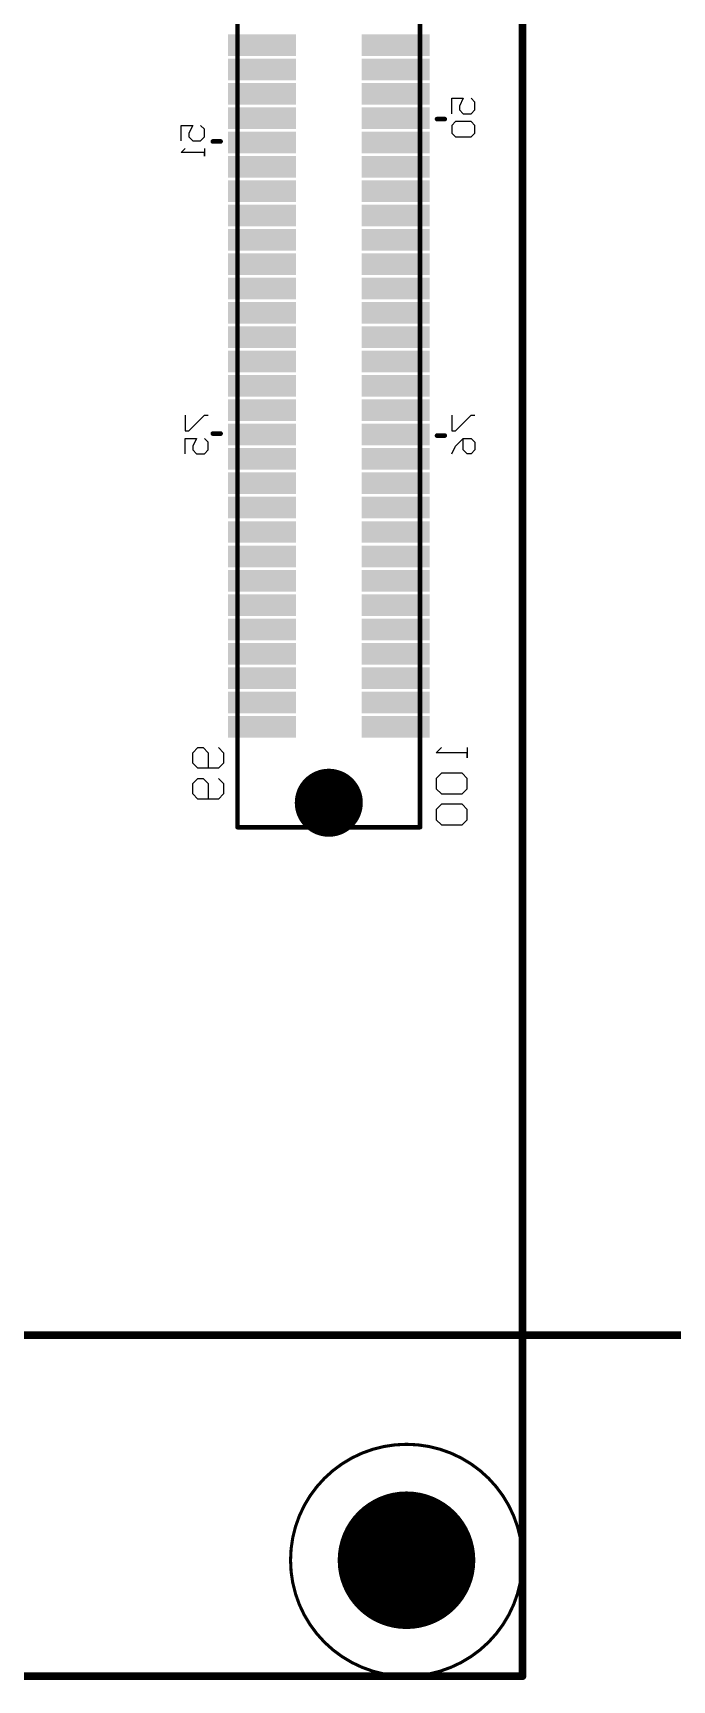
# Model space of a CAD drawing. Header units: millimetres. Extents: x 1.5 to 17.5, y 1 to 11.2.
# Drawn here: x 9.169 to 9.996, y 3.144 to 5.275 of the extents above; entities that cross this region are included whole.
import ezdxf

# ---------------------------------------------------------------- set-up
doc = ezdxf.new("R2010")
doc.units = ezdxf.units.MM
doc.header["$MEASUREMENT"] = 0
for name, color, linetype in [('BottomLayer', 5, 'Continuous'), ('BottomOverlay', 54, 'Continuous'), ('BottomPaste', 16, 'Continuous'), ('BottomSolder', 6, 'Continuous'), ('DrillDrawing', 1, 'Continuous'), ('InternalPlane1', 76, 'Continuous'), ('InternalPlane2', 16, 'Continuous'), ('Mechanical12', 56, 'Continuous'), ('Mechanical13', 56, 'Continuous'), ('Mechanical8', 56, 'Continuous'), ('MultiLayer', 9, 'Continuous'), ('PadHoleLayer', 156, 'Continuous'), ('TopLayer', 1, 'Continuous'), ('TopSolder', 216, 'Continuous')]:
    doc.layers.add(name, color=color, linetype=linetype)

# ---------------------------------------------------------------- blocks, each defined once
blk = doc.blocks.new('P___Z__SOM_B_10')
at = {"layer": 'BottomLayer'}
for points, const_width in [([(0.3, -0.15, 1), (0, -0.15, 1)], 0.004), ([(0.1075, -0.15, 1), (0.1925, -0.15, 1)], 0.085), ([(-0.001, -0.15, 1), (0.001, -0.15, 1)], 0.002), ([(0.299, -0.15, 1), (0.301, -0.15, 1)], 0.002), ([(0.239, -1.13, 1), (0.262, -1.13, 1)], 0.023)]:
    blk.add_lwpolyline(points, format="xyb", close=True, dxfattribs=dict(at, const_width=const_width))
for points in [[(0.2039, -1.2383), (0.2039, -1.2183), (0.1239, -1.2383), (0.1239, -1.2183)], [(0.3771, -1.2383), (0.3771, -1.2183), (0.2971, -1.2383), (0.2971, -1.2183)], [(0.2039, -1.2698), (0.2039, -1.2498), (0.1239, -1.2698), (0.1239, -1.2498)], [(0.3771, -1.2698), (0.3771, -1.2498), (0.2971, -1.2698), (0.2971, -1.2498)], [(0.2039, -1.3013), (0.2039, -1.2813), (0.1239, -1.3013), (0.1239, -1.2813)], [(0.3771, -1.3013), (0.3771, -1.2813), (0.2971, -1.3013), (0.2971, -1.2813)], [(0.2039, -1.3328), (0.2039, -1.3128), (0.1239, -1.3328), (0.1239, -1.3128)], [(0.3771, -1.3328), (0.3771, -1.3128), (0.2971, -1.3328), (0.2971, -1.3128)], [(0.2039, -1.3643), (0.2039, -1.3443), (0.1239, -1.3643), (0.1239, -1.3443)], [(0.3771, -1.3643), (0.3771, -1.3443), (0.2971, -1.3643), (0.2971, -1.3443)], [(0.2039, -1.3958), (0.2039, -1.3758), (0.1239, -1.3958), (0.1239, -1.3758)], [(0.3771, -1.3958), (0.3771, -1.3758), (0.2971, -1.3958), (0.2971, -1.3758)], [(0.2039, -1.4273), (0.2039, -1.4073), (0.1239, -1.4273), (0.1239, -1.4073)], [(0.3771, -1.4273), (0.3771, -1.4073), (0.2971, -1.4273), (0.2971, -1.4073)], [(0.2039, -1.4588), (0.2039, -1.4388), (0.1239, -1.4588), (0.1239, -1.4388)], [(0.3771, -1.4588), (0.3771, -1.4388), (0.2971, -1.4588), (0.2971, -1.4388)], [(0.2039, -1.4903), (0.2039, -1.4703), (0.1239, -1.4903), (0.1239, -1.4703)], [(0.3771, -1.4903), (0.3771, -1.4703), (0.2971, -1.4903), (0.2971, -1.4703)], [(0.2039, -1.5218), (0.2039, -1.5018), (0.1239, -1.5218), (0.1239, -1.5018)], [(0.3771, -1.5218), (0.3771, -1.5018), (0.2971, -1.5218), (0.2971, -1.5018)], [(0.2039, -1.5533), (0.2039, -1.5333), (0.1239, -1.5533), (0.1239, -1.5333)], [(0.3771, -1.5533), (0.3771, -1.5333), (0.2971, -1.5533), (0.2971, -1.5333)], [(0.2039, -1.5848), (0.2039, -1.5648), (0.1239, -1.5848), (0.1239, -1.5648)], [(0.3771, -1.5848), (0.3771, -1.5648), (0.2971, -1.5848), (0.2971, -1.5648)], [(0.2039, -1.6163), (0.2039, -1.5963), (0.1239, -1.6163), (0.1239, -1.5963)], [(0.3771, -1.6163), (0.3771, -1.5963), (0.2971, -1.6163), (0.2971, -1.5963)], [(0.2039, -1.6478), (0.2039, -1.6278), (0.1239, -1.6478), (0.1239, -1.6278)], [(0.3771, -1.6478), (0.3771, -1.6278), (0.2971, -1.6478), (0.2971, -1.6278)], [(0.2039, -1.6793), (0.2039, -1.6593), (0.1239, -1.6793), (0.1239, -1.6593)], [(0.3771, -1.6793), (0.3771, -1.6593), (0.2971, -1.6793), (0.2971, -1.6593)], [(0.2039, -1.7108), (0.2039, -1.6908), (0.1239, -1.7108), (0.1239, -1.6908)], [(0.3771, -1.7108), (0.3771, -1.6908), (0.2971, -1.7108), (0.2971, -1.6908)], [(0.2039, -1.7423), (0.2039, -1.7223), (0.1239, -1.7423), (0.1239, -1.7223)], [(0.3771, -1.7423), (0.3771, -1.7223), (0.2971, -1.7423), (0.2971, -1.7223)], [(0.2039, -1.7738), (0.2039, -1.7538), (0.1239, -1.7738), (0.1239, -1.7538)], [(0.3771, -1.7738), (0.3771, -1.7538), (0.2971, -1.7738), (0.2971, -1.7538)], [(0.2039, -1.8053), (0.2039, -1.7853), (0.1239, -1.8053), (0.1239, -1.7853)], [(0.3771, -1.8053), (0.3771, -1.7853), (0.2971, -1.8053), (0.2971, -1.7853)], [(0.2039, -1.8368), (0.2039, -1.8168), (0.1239, -1.8368), (0.1239, -1.8168)], [(0.3771, -1.8368), (0.3771, -1.8168), (0.2971, -1.8368), (0.2971, -1.8168)], [(0.2039, -1.8683), (0.2039, -1.8483), (0.1239, -1.8683), (0.1239, -1.8483)], [(0.3771, -1.8683), (0.3771, -1.8483), (0.2971, -1.8683), (0.2971, -1.8483)], [(0.2039, -1.8998), (0.2039, -1.8798), (0.1239, -1.8998), (0.1239, -1.8798)], [(0.3771, -1.8998), (0.3771, -1.8798), (0.2971, -1.8998), (0.2971, -1.8798)], [(0.2039, -1.9313), (0.2039, -1.9113), (0.1239, -1.9313), (0.1239, -1.9113)], [(0.3771, -1.9313), (0.3771, -1.9113), (0.2971, -1.9313), (0.2971, -1.9113)], [(0.2039, -1.9628), (0.2039, -1.9428), (0.1239, -1.9628), (0.1239, -1.9428)], [(0.3771, -1.9628), (0.3771, -1.9428), (0.2971, -1.9628), (0.2971, -1.9428)], [(0.2039, -1.9943), (0.2039, -1.9743), (0.1239, -1.9943), (0.1239, -1.9743)], [(0.3771, -1.9943), (0.3771, -1.9743), (0.2971, -1.9943), (0.2971, -1.9743)], [(0.2039, -2.0257), (0.2039, -2.0057), (0.1239, -2.0257), (0.1239, -2.0057)], [(0.3771, -2.0257), (0.3771, -2.0057), (0.2971, -2.0257), (0.2971, -2.0057)], [(0.2039, -2.0572), (0.2039, -2.0372), (0.1239, -2.0572), (0.1239, -2.0372)], [(0.3771, -2.0572), (0.3771, -2.0372), (0.2971, -2.0572), (0.2971, -2.0372)], [(0.2039, -2.0887), (0.2039, -2.0687), (0.1239, -2.0887), (0.1239, -2.0687)], [(0.3771, -2.0887), (0.3771, -2.0687), (0.2971, -2.0887), (0.2971, -2.0687)], [(0.2039, -2.1202), (0.2039, -2.1002), (0.1239, -2.1202), (0.1239, -2.1002)], [(0.3771, -2.1202), (0.3771, -2.1002), (0.2971, -2.1202), (0.2971, -2.1002)]]:
    blk.add_solid(points, dxfattribs=at)
at = {"layer": 'BottomOverlay'}
for p, q in [((0.0782, -1.1014), (0.0715, -1.1081)), ((0.1048, -1.1014), (0.0782, -1.1014)), ((0.1115, -1.1081), (0.1048, -1.1014)), ((0.0715, -1.1081), (0.0715, -1.1214)), ((0.0715, -1.1214), (0.0782, -1.1281)), ((0.0782, -1.1281), (0.1048, -1.1281)), ((0.1048, -1.1281), (0.1115, -1.1214)), ((0.1115, -1.1214), (0.1115, -1.1081)), ((0.0782, -1.1414), (0.0715, -1.1481)), ((0.0715, -1.1481), (0.0715, -1.1614)), ((0.1048, -1.1414), (0.0782, -1.1414)), ((0.1115, -1.1481), (0.1048, -1.1414)), ((0.1115, -1.1614), (0.1115, -1.1481)), ((0.3865, -1.1414), (0.3932, -1.1348)), ((0.3865, -1.1548), (0.3865, -1.1414)), ((0.3932, -1.1348), (0.4198, -1.1348)), ((0.4065, -1.1548), (0.4065, -1.1348)), ((0.4198, -1.1348), (0.4265, -1.1414)), ((0.4265, -1.1414), (0.4265, -1.1548)), ((0.0715, -1.1614), (0.0782, -1.1681)), ((0.0782, -1.1681), (0.1048, -1.1681)), ((0.1048, -1.1681), (0.1115, -1.1614)), ((0.3932, -1.1614), (0.3865, -1.1548)), ((0.4131, -1.1614), (0.4065, -1.1548)), ((0.4198, -1.1614), (0.4131, -1.1614)), ((0.4265, -1.1548), (0.4198, -1.1614)), ((0.0715, -1.2014), (0.0715, -1.1881)), ((0.0715, -1.1881), (0.0715, -1.1948)), ((0.3865, -1.1814), (0.3932, -1.1748)), ((0.3865, -1.1948), (0.3865, -1.1814)), ((0.3932, -1.1748), (0.4198, -1.1748)), ((0.4065, -1.1948), (0.4065, -1.1748)), ((0.4198, -1.1748), (0.4265, -1.1814)), ((0.4265, -1.1814), (0.4265, -1.1948)), ((0.0715, -1.1948), (0.1115, -1.1948)), ((0.1115, -1.1948), (0.1048, -1.2014)), ((0.3932, -1.2014), (0.3865, -1.1948)), ((0.4131, -1.2014), (0.4065, -1.1948)), ((0.4198, -1.2014), (0.4131, -1.2014)), ((0.4265, -1.1948), (0.4198, -1.2014)), ((0.0615, -1.5864), (0.0665, -1.5814)), ((0.0615, -1.5964), (0.0615, -1.5864)), ((0.0665, -1.6014), (0.0615, -1.5964)), ((0.0665, -1.5814), (0.0715, -1.5814)), ((0.0715, -1.5814), (0.0765, -1.5864)), ((0.0765, -1.5864), (0.0765, -1.6014)), ((0.0865, -1.5914), (0.0765, -1.6014)), ((0.0915, -1.5814), (0.0865, -1.5914)), ((0.4115, -1.5814), (0.4065, -1.5864)), ((0.4065, -1.5864), (0.4065, -1.5964)), ((0.4065, -1.5964), (0.4115, -1.6014)), ((0.4215, -1.5814), (0.4115, -1.5814)), ((0.4265, -1.5864), (0.4215, -1.5814)), ((0.4215, -1.6014), (0.4265, -1.5914)), ((0.4265, -1.5914), (0.4265, -1.5864)), ((0.4365, -1.5814), (0.4365, -1.6014)), ((0.0765, -1.6014), (0.0665, -1.6014)), ((0.0865, -1.6114), (0.0665, -1.6314)), ((0.0915, -1.6114), (0.0865, -1.6114)), ((0.0915, -1.6314), (0.0915, -1.6114)), ((0.4315, -1.6114), (0.4115, -1.6314)), ((0.4365, -1.6014), (0.4215, -1.6014)), ((0.4365, -1.6114), (0.4315, -1.6114)), ((0.4365, -1.6314), (0.4365, -1.6114)), ((0.0665, -1.6314), (0.0615, -1.6314)), ((0.4115, -1.6314), (0.4065, -1.6314)), ((0.4115, -1.9764), (0.4115, -1.9664)), ((0.4115, -1.9664), (0.4115, -1.9714)), ((0.4115, -1.9714), (0.4415, -1.9714)), ((0.4415, -1.9714), (0.4365, -1.9764)), ((0.0665, -1.9914), (0.0615, -1.9964)), ((0.0615, -1.9964), (0.0615, -2.0064)), ((0.0865, -1.9914), (0.0665, -1.9914)), ((0.0915, -1.9964), (0.0865, -1.9914)), ((0.0915, -2.0064), (0.0915, -1.9964)), ((0.4165, -1.9864), (0.4115, -1.9914)), ((0.4115, -1.9914), (0.4115, -2.0014)), ((0.4115, -2.0014), (0.4165, -2.0064)), ((0.4265, -1.9864), (0.4165, -1.9864)), ((0.4315, -1.9914), (0.4265, -1.9864)), ((0.4265, -2.0064), (0.4315, -1.9964)), ((0.4315, -1.9964), (0.4315, -1.9914)), ((0.4415, -1.9864), (0.4415, -2.0064)), ((0.0615, -2.0064), (0.0665, -2.0114)), ((0.0665, -2.0214), (0.0615, -2.0264)), ((0.0665, -2.0114), (0.0865, -2.0114)), ((0.0765, -2.0214), (0.0665, -2.0214)), ((0.0815, -2.0264), (0.0765, -2.0214)), ((0.0865, -2.0114), (0.0915, -2.0064)), ((0.0915, -2.0214), (0.0915, -2.0414)), ((0.4415, -2.0064), (0.4265, -2.0064)), ((0.0615, -2.0264), (0.0615, -2.0364)), ((0.0615, -2.0364), (0.0665, -2.0414)), ((0.0765, -2.0414), (0.0815, -2.0314)), ((0.0915, -2.0414), (0.0765, -2.0414)), ((0.0815, -2.0314), (0.0815, -2.0264))]:
    blk.add_line(p, q, dxfattribs=at)
for points, const_width in [([(2.25, 0), (0, 0)], 0.01), ([(0, 0), (0, -4)], 0.01), ([(0.1325, -1.0984), (0.1325, -1.206)], 0.006), ([(0.3686, -1.0984), (0.1325, -1.0984)], 0.006), ([(0.3686, -1.0984), (0.3686, -1.205)], 0.006), ([(0.1105, -1.605), (0.1005, -1.605)], 0.006), ([(0.4005, -1.6076), (0.3905, -1.6076)], 0.006), ([(0.4005, -1.9856), (0.3905, -1.9856)], 0.006), ([(0.1105, -2.0145), (0.1005, -2.0145)], 0.006)]:
    blk.add_lwpolyline(points, dxfattribs=dict(at, const_width=const_width))
for points, const_width in [([(-0.0025, 0, 1), (0.0025, 0, 1)], 0.005), ([(-0.0025, 0, 1), (0.0025, 0, 1)], 0.005), ([(0.131, -1.0984, 1), (0.134, -1.0984, 1)], 0.003), ([(0.131, -1.0984, 1), (0.134, -1.0984, 1)], 0.003), ([(0.3671, -1.0984, 1), (0.3701, -1.0984, 1)], 0.003), ([(0.3671, -1.0984, 1), (0.3701, -1.0984, 1)], 0.003), ([(0.131, -1.206, 1), (0.134, -1.206, 1)], 0.003), ([(0.3671, -1.205, 1), (0.3701, -1.205, 1)], 0.003), ([(0.099, -1.605, 1), (0.102, -1.605, 1)], 0.003), ([(0.109, -1.605, 1), (0.112, -1.605, 1)], 0.003), ([(0.389, -1.6076, 1), (0.392, -1.6076, 1)], 0.003), ([(0.399, -1.6076, 1), (0.402, -1.6076, 1)], 0.003), ([(0.389, -1.9856, 1), (0.392, -1.9856, 1)], 0.003), ([(0.399, -1.9856, 1), (0.402, -1.9856, 1)], 0.003), ([(0.099, -2.0145, 1), (0.102, -2.0145, 1)], 0.003), ([(0.109, -2.0145, 1), (0.112, -2.0145, 1)], 0.003)]:
    blk.add_lwpolyline(points, format="xyb", close=True, dxfattribs=dict(at, const_width=const_width))
at = {"layer": 'BottomPaste'}
for points in [[(0.2039, -1.2383), (0.2039, -1.2183), (0.1239, -1.2383), (0.1239, -1.2183)], [(0.3771, -1.2383), (0.3771, -1.2183), (0.2971, -1.2383), (0.2971, -1.2183)], [(0.2039, -1.2698), (0.2039, -1.2498), (0.1239, -1.2698), (0.1239, -1.2498)], [(0.3771, -1.2698), (0.3771, -1.2498), (0.2971, -1.2698), (0.2971, -1.2498)], [(0.2039, -1.3013), (0.2039, -1.2813), (0.1239, -1.3013), (0.1239, -1.2813)], [(0.3771, -1.3013), (0.3771, -1.2813), (0.2971, -1.3013), (0.2971, -1.2813)], [(0.2039, -1.3328), (0.2039, -1.3128), (0.1239, -1.3328), (0.1239, -1.3128)], [(0.3771, -1.3328), (0.3771, -1.3128), (0.2971, -1.3328), (0.2971, -1.3128)], [(0.2039, -1.3643), (0.2039, -1.3443), (0.1239, -1.3643), (0.1239, -1.3443)], [(0.3771, -1.3643), (0.3771, -1.3443), (0.2971, -1.3643), (0.2971, -1.3443)], [(0.2039, -1.3958), (0.2039, -1.3758), (0.1239, -1.3958), (0.1239, -1.3758)], [(0.3771, -1.3958), (0.3771, -1.3758), (0.2971, -1.3958), (0.2971, -1.3758)], [(0.2039, -1.4273), (0.2039, -1.4073), (0.1239, -1.4273), (0.1239, -1.4073)], [(0.3771, -1.4273), (0.3771, -1.4073), (0.2971, -1.4273), (0.2971, -1.4073)], [(0.2039, -1.4588), (0.2039, -1.4388), (0.1239, -1.4588), (0.1239, -1.4388)], [(0.3771, -1.4588), (0.3771, -1.4388), (0.2971, -1.4588), (0.2971, -1.4388)], [(0.2039, -1.4903), (0.2039, -1.4703), (0.1239, -1.4903), (0.1239, -1.4703)], [(0.3771, -1.4903), (0.3771, -1.4703), (0.2971, -1.4903), (0.2971, -1.4703)], [(0.2039, -1.5218), (0.2039, -1.5018), (0.1239, -1.5218), (0.1239, -1.5018)], [(0.3771, -1.5218), (0.3771, -1.5018), (0.2971, -1.5218), (0.2971, -1.5018)], [(0.2039, -1.5533), (0.2039, -1.5333), (0.1239, -1.5533), (0.1239, -1.5333)], [(0.3771, -1.5533), (0.3771, -1.5333), (0.2971, -1.5533), (0.2971, -1.5333)], [(0.2039, -1.5848), (0.2039, -1.5648), (0.1239, -1.5848), (0.1239, -1.5648)], [(0.3771, -1.5848), (0.3771, -1.5648), (0.2971, -1.5848), (0.2971, -1.5648)], [(0.2039, -1.6163), (0.2039, -1.5963), (0.1239, -1.6163), (0.1239, -1.5963)], [(0.3771, -1.6163), (0.3771, -1.5963), (0.2971, -1.6163), (0.2971, -1.5963)], [(0.2039, -1.6478), (0.2039, -1.6278), (0.1239, -1.6478), (0.1239, -1.6278)], [(0.3771, -1.6478), (0.3771, -1.6278), (0.2971, -1.6478), (0.2971, -1.6278)], [(0.2039, -1.6793), (0.2039, -1.6593), (0.1239, -1.6793), (0.1239, -1.6593)], [(0.3771, -1.6793), (0.3771, -1.6593), (0.2971, -1.6793), (0.2971, -1.6593)], [(0.2039, -1.7108), (0.2039, -1.6908), (0.1239, -1.7108), (0.1239, -1.6908)], [(0.3771, -1.7108), (0.3771, -1.6908), (0.2971, -1.7108), (0.2971, -1.6908)], [(0.2039, -1.7423), (0.2039, -1.7223), (0.1239, -1.7423), (0.1239, -1.7223)], [(0.3771, -1.7423), (0.3771, -1.7223), (0.2971, -1.7423), (0.2971, -1.7223)], [(0.2039, -1.7738), (0.2039, -1.7538), (0.1239, -1.7738), (0.1239, -1.7538)], [(0.3771, -1.7738), (0.3771, -1.7538), (0.2971, -1.7738), (0.2971, -1.7538)], [(0.2039, -1.8053), (0.2039, -1.7853), (0.1239, -1.8053), (0.1239, -1.7853)], [(0.3771, -1.8053), (0.3771, -1.7853), (0.2971, -1.8053), (0.2971, -1.7853)], [(0.2039, -1.8368), (0.2039, -1.8168), (0.1239, -1.8368), (0.1239, -1.8168)], [(0.3771, -1.8368), (0.3771, -1.8168), (0.2971, -1.8368), (0.2971, -1.8168)], [(0.2039, -1.8683), (0.2039, -1.8483), (0.1239, -1.8683), (0.1239, -1.8483)], [(0.3771, -1.8683), (0.3771, -1.8483), (0.2971, -1.8683), (0.2971, -1.8483)], [(0.2039, -1.8998), (0.2039, -1.8798), (0.1239, -1.8998), (0.1239, -1.8798)], [(0.3771, -1.8998), (0.3771, -1.8798), (0.2971, -1.8998), (0.2971, -1.8798)], [(0.2039, -1.9313), (0.2039, -1.9113), (0.1239, -1.9313), (0.1239, -1.9113)], [(0.3771, -1.9313), (0.3771, -1.9113), (0.2971, -1.9313), (0.2971, -1.9113)], [(0.2039, -1.9628), (0.2039, -1.9428), (0.1239, -1.9628), (0.1239, -1.9428)], [(0.3771, -1.9628), (0.3771, -1.9428), (0.2971, -1.9628), (0.2971, -1.9428)], [(0.2039, -1.9943), (0.2039, -1.9743), (0.1239, -1.9943), (0.1239, -1.9743)], [(0.3771, -1.9943), (0.3771, -1.9743), (0.2971, -1.9943), (0.2971, -1.9743)], [(0.2039, -2.0257), (0.2039, -2.0057), (0.1239, -2.0257), (0.1239, -2.0057)], [(0.3771, -2.0257), (0.3771, -2.0057), (0.2971, -2.0257), (0.2971, -2.0057)], [(0.2039, -2.0572), (0.2039, -2.0372), (0.1239, -2.0572), (0.1239, -2.0372)], [(0.3771, -2.0572), (0.3771, -2.0372), (0.2971, -2.0572), (0.2971, -2.0372)], [(0.2039, -2.0887), (0.2039, -2.0687), (0.1239, -2.0887), (0.1239, -2.0687)], [(0.3771, -2.0887), (0.3771, -2.0687), (0.2971, -2.0887), (0.2971, -2.0687)], [(0.2039, -2.1202), (0.2039, -2.1002), (0.1239, -2.1202), (0.1239, -2.1002)], [(0.3771, -2.1202), (0.3771, -2.1002), (0.2971, -2.1202), (0.2971, -2.1002)]]:
    blk.add_solid(points, dxfattribs=at)
at = {"layer": 'BottomSolder'}
for points, const_width in [([(0.1055, -0.15, 1), (0.1945, -0.15, 1)], 0.089), ([(0.237, -1.13, 1), (0.264, -1.13, 1)], 0.027)]:
    blk.add_lwpolyline(points, format="xyb", close=True, dxfattribs=dict(at, const_width=const_width))
for points in [[(0.2079, -1.2423), (0.2079, -1.2143), (0.1199, -1.2423), (0.1199, -1.2143)], [(0.3811, -1.2423), (0.3811, -1.2143), (0.2931, -1.2423), (0.2931, -1.2143)], [(0.2079, -1.2738), (0.2079, -1.2458), (0.1199, -1.2738), (0.1199, -1.2458)], [(0.3811, -1.2738), (0.3811, -1.2458), (0.2931, -1.2738), (0.2931, -1.2458)], [(0.2079, -1.3053), (0.2079, -1.2773), (0.1199, -1.3053), (0.1199, -1.2773)], [(0.3811, -1.3053), (0.3811, -1.2773), (0.2931, -1.3053), (0.2931, -1.2773)], [(0.2079, -1.3368), (0.2079, -1.3088), (0.1199, -1.3368), (0.1199, -1.3088)], [(0.3811, -1.3368), (0.3811, -1.3088), (0.2931, -1.3368), (0.2931, -1.3088)], [(0.2079, -1.3683), (0.2079, -1.3403), (0.1199, -1.3683), (0.1199, -1.3403)], [(0.3811, -1.3683), (0.3811, -1.3403), (0.2931, -1.3683), (0.2931, -1.3403)], [(0.2079, -1.3998), (0.2079, -1.3718), (0.1199, -1.3998), (0.1199, -1.3718)], [(0.3811, -1.3998), (0.3811, -1.3718), (0.2931, -1.3998), (0.2931, -1.3718)], [(0.2079, -1.4313), (0.2079, -1.4033), (0.1199, -1.4313), (0.1199, -1.4033)], [(0.3811, -1.4313), (0.3811, -1.4033), (0.2931, -1.4313), (0.2931, -1.4033)], [(0.2079, -1.4628), (0.2079, -1.4348), (0.1199, -1.4628), (0.1199, -1.4348)], [(0.3811, -1.4628), (0.3811, -1.4348), (0.2931, -1.4628), (0.2931, -1.4348)], [(0.2079, -1.4943), (0.2079, -1.4663), (0.1199, -1.4943), (0.1199, -1.4663)], [(0.3811, -1.4943), (0.3811, -1.4663), (0.2931, -1.4943), (0.2931, -1.4663)], [(0.2079, -1.5258), (0.2079, -1.4978), (0.1199, -1.5258), (0.1199, -1.4978)], [(0.3811, -1.5258), (0.3811, -1.4978), (0.2931, -1.5258), (0.2931, -1.4978)], [(0.2079, -1.5573), (0.2079, -1.5293), (0.1199, -1.5573), (0.1199, -1.5293)], [(0.3811, -1.5573), (0.3811, -1.5293), (0.2931, -1.5573), (0.2931, -1.5293)], [(0.2079, -1.5888), (0.2079, -1.5608), (0.1199, -1.5888), (0.1199, -1.5608)], [(0.3811, -1.5888), (0.3811, -1.5608), (0.2931, -1.5888), (0.2931, -1.5608)], [(0.2079, -1.6203), (0.2079, -1.5923), (0.1199, -1.6203), (0.1199, -1.5923)], [(0.3811, -1.6203), (0.3811, -1.5923), (0.2931, -1.6203), (0.2931, -1.5923)], [(0.2079, -1.6518), (0.2079, -1.6238), (0.1199, -1.6518), (0.1199, -1.6238)], [(0.3811, -1.6518), (0.3811, -1.6238), (0.2931, -1.6518), (0.2931, -1.6238)], [(0.2079, -1.6833), (0.2079, -1.6553), (0.1199, -1.6833), (0.1199, -1.6553)], [(0.3811, -1.6833), (0.3811, -1.6553), (0.2931, -1.6833), (0.2931, -1.6553)], [(0.2079, -1.7148), (0.2079, -1.6868), (0.1199, -1.7148), (0.1199, -1.6868)], [(0.3811, -1.7148), (0.3811, -1.6868), (0.2931, -1.7148), (0.2931, -1.6868)], [(0.2079, -1.7463), (0.2079, -1.7183), (0.1199, -1.7463), (0.1199, -1.7183)], [(0.3811, -1.7463), (0.3811, -1.7183), (0.2931, -1.7463), (0.2931, -1.7183)], [(0.2079, -1.7778), (0.2079, -1.7498), (0.1199, -1.7778), (0.1199, -1.7498)], [(0.3811, -1.7778), (0.3811, -1.7498), (0.2931, -1.7778), (0.2931, -1.7498)], [(0.2079, -1.8093), (0.2079, -1.7813), (0.1199, -1.8093), (0.1199, -1.7813)], [(0.3811, -1.8093), (0.3811, -1.7813), (0.2931, -1.8093), (0.2931, -1.7813)], [(0.2079, -1.8408), (0.2079, -1.8128), (0.1199, -1.8408), (0.1199, -1.8128)], [(0.3811, -1.8408), (0.3811, -1.8128), (0.2931, -1.8408), (0.2931, -1.8128)], [(0.2079, -1.8723), (0.2079, -1.8443), (0.1199, -1.8723), (0.1199, -1.8443)], [(0.3811, -1.8723), (0.3811, -1.8443), (0.2931, -1.8723), (0.2931, -1.8443)], [(0.2079, -1.9038), (0.2079, -1.8758), (0.1199, -1.9038), (0.1199, -1.8758)], [(0.3811, -1.9038), (0.3811, -1.8758), (0.2931, -1.9038), (0.2931, -1.8758)], [(0.2079, -1.9353), (0.2079, -1.9073), (0.1199, -1.9353), (0.1199, -1.9073)], [(0.3811, -1.9353), (0.3811, -1.9073), (0.2931, -1.9353), (0.2931, -1.9073)], [(0.2079, -1.9668), (0.2079, -1.9388), (0.1199, -1.9668), (0.1199, -1.9388)], [(0.3811, -1.9668), (0.3811, -1.9388), (0.2931, -1.9668), (0.2931, -1.9388)], [(0.2079, -1.9983), (0.2079, -1.9703), (0.1199, -1.9983), (0.1199, -1.9703)], [(0.3811, -1.9983), (0.3811, -1.9703), (0.2931, -1.9983), (0.2931, -1.9703)], [(0.2079, -2.0297), (0.2079, -2.0017), (0.1199, -2.0297), (0.1199, -2.0017)], [(0.3811, -2.0297), (0.3811, -2.0017), (0.2931, -2.0297), (0.2931, -2.0017)], [(0.2079, -2.0612), (0.2079, -2.0332), (0.1199, -2.0612), (0.1199, -2.0332)], [(0.3811, -2.0612), (0.3811, -2.0332), (0.2931, -2.0612), (0.2931, -2.0332)], [(0.2079, -2.0927), (0.2079, -2.0647), (0.1199, -2.0927), (0.1199, -2.0647)], [(0.3811, -2.0927), (0.3811, -2.0647), (0.2931, -2.0927), (0.2931, -2.0647)], [(0.2079, -2.1242), (0.2079, -2.0962), (0.1199, -2.1242), (0.1199, -2.0962)], [(0.3811, -2.1242), (0.3811, -2.0962), (0.2931, -2.1242), (0.2931, -2.0962)]]:
    blk.add_solid(points, dxfattribs=at)
at = {"layer": 'InternalPlane1'}
for points, const_width in [([(0.1087, -0.15, 1), (0.1913, -0.15, 1)], 0.0825), ([(0.2285, -1.13, 1), (0.2725, -1.13, 1)], 0.044)]:
    blk.add_lwpolyline(points, format="xyb", close=True, dxfattribs=dict(at, const_width=const_width))
at = {"layer": 'InternalPlane2'}
for points, const_width in [([(0.1087, -0.15, 1), (0.1913, -0.15, 1)], 0.0825), ([(0.2285, -1.13, 1), (0.2725, -1.13, 1)], 0.044)]:
    blk.add_lwpolyline(points, format="xyb", close=True, dxfattribs=dict(at, const_width=const_width))
at = {"layer": 'Mechanical12', "const_width": 0.01}
for points in [[(0.16, -0.15), (0.14, -0.15)], [(0.15, -0.14), (0.15, -0.16)], [(0.2605, -1.13), (0.2405, -1.13)], [(0.2505, -1.12), (0.2505, -1.14)]]:
    blk.add_lwpolyline(points, dxfattribs=at)
at = {"layer": 'Mechanical12', "const_width": 0.005}
for points in [[(0.1375, -0.15, 1), (0.1425, -0.15, 1)], [(0.1475, -0.14, 1), (0.1525, -0.14, 1)], [(0.1575, -0.15, 1), (0.1625, -0.15, 1)], [(0.1475, -0.16, 1), (0.1525, -0.16, 1)], [(0.238, -1.13, 1), (0.243, -1.13, 1)], [(0.248, -1.12, 1), (0.253, -1.12, 1)], [(0.258, -1.13, 1), (0.263, -1.13, 1)], [(0.248, -1.14, 1), (0.253, -1.14, 1)]]:
    blk.add_lwpolyline(points, format="xyb", close=True, dxfattribs=at)
at = {"layer": 'Mechanical13', "const_width": 0.006}
for points in [[(0.1324, -1.0984), (0.1324, -2.9016)], [(0.3686, -1.0984), (0.1324, -1.0984)], [(0.3686, -1.0984), (0.3686, -2.9016)]]:
    blk.add_lwpolyline(points, dxfattribs=at)
at = {"layer": 'Mechanical13', "const_width": 0.003}
for points in [[(0.1309, -1.0984, 1), (0.1339, -1.0984, 1)], [(0.1309, -1.0984, 1), (0.1339, -1.0984, 1)], [(0.3671, -1.0984, 1), (0.3701, -1.0984, 1)], [(0.3671, -1.0984, 1), (0.3701, -1.0984, 1)]]:
    blk.add_lwpolyline(points, format="xyb", close=True, dxfattribs=at)
at = {"layer": 'MultiLayer'}
for points, const_width in [([(0.1075, -0.15, 1), (0.1925, -0.15, 1)], 0.085), ([(0.239, -1.13, 1), (0.262, -1.13, 1)], 0.023)]:
    blk.add_lwpolyline(points, format="xyb", close=True, dxfattribs=dict(at, const_width=const_width))
at = {"layer": 'PadHoleLayer'}
for points, const_width in [([(0.1187, -0.15, 1), (0.1812, -0.15, 1)], 0.0625), ([(0.2385, -1.13, 1), (0.2625, -1.13, 1)], 0.024)]:
    blk.add_lwpolyline(points, format="xyb", close=True, dxfattribs=dict(at, const_width=const_width))
at = {"layer": 'TopLayer'}
for points, const_width in [([(0.3, -0.15, 1), (0, -0.15, 1)], 0.004), ([(0.1075, -0.15, 1), (0.1925, -0.15, 1)], 0.085), ([(-0.001, -0.15, 1), (0.001, -0.15, 1)], 0.002), ([(0.299, -0.15, 1), (0.301, -0.15, 1)], 0.002), ([(0.239, -1.13, 1), (0.262, -1.13, 1)], 0.023)]:
    blk.add_lwpolyline(points, format="xyb", close=True, dxfattribs=dict(at, const_width=const_width))
at = {"layer": 'TopSolder'}
for points, const_width in [([(0.1055, -0.15, 1), (0.1945, -0.15, 1)], 0.089), ([(0.237, -1.13, 1), (0.264, -1.13, 1)], 0.027)]:
    blk.add_lwpolyline(points, format="xyb", close=True, dxfattribs=dict(at, const_width=const_width))

msp = doc.modelspace()

# ---------------------------------------------------------------- linework, layer by layer
at = {"layer": 'DrillDrawing', "const_width": 0.002}
for points in [[(9.5416, 4.2888), (9.5616, 4.2888)], [(9.5416, 4.2688), (9.5416, 4.2888)], [(9.5616, 4.2688), (9.5616, 4.2888)], [(9.5416, 4.2688), (9.5616, 4.2688)], [(9.6421, 3.3088), (9.6621, 3.3088)], [(9.6421, 3.3088), (9.6521, 3.2888)], [(9.6521, 3.2888), (9.6621, 3.3088)]]:
    msp.add_lwpolyline(points, dxfattribs=at)
at = {"layer": 'DrillDrawing', "const_width": 0.001}
for points in [[(9.5411, 4.2888, 1), (9.5421, 4.2888, 1)], [(9.5411, 4.2888, 1), (9.5421, 4.2888, 1)], [(9.5611, 4.2888, 1), (9.5621, 4.2888, 1)], [(9.5611, 4.2888, 1), (9.5621, 4.2888, 1)], [(9.5411, 4.2688, 1), (9.5421, 4.2688, 1)], [(9.5411, 4.2688, 1), (9.5421, 4.2688, 1)], [(9.5611, 4.2688, 1), (9.5621, 4.2688, 1)], [(9.5611, 4.2688, 1), (9.5621, 4.2688, 1)], [(9.6416, 3.3088, 1), (9.6426, 3.3088, 1)], [(9.6416, 3.3088, 1), (9.6426, 3.3088, 1)], [(9.6616, 3.3088, 1), (9.6626, 3.3088, 1)], [(9.6616, 3.3088, 1), (9.6626, 3.3088, 1)], [(9.6516, 3.2888, 1), (9.6526, 3.2888, 1)], [(9.6516, 3.2888, 1), (9.6526, 3.2888, 1)]]:
    msp.add_lwpolyline(points, format="xyb", close=True, dxfattribs=at)
at = {"layer": 'Mechanical8', "const_width": 0.01}
msp.add_lwpolyline([(7.675, 3.59), (14.1709, 3.59)], dxfattribs=at)

# ---------------------------------------------------------------- block references
at = {"rotation": 180}
msp.add_blockref('P___Z__SOM_B_10', (9.8021, 3.1488), dxfattribs=at)

doc.saveas('drawing.dxf')
